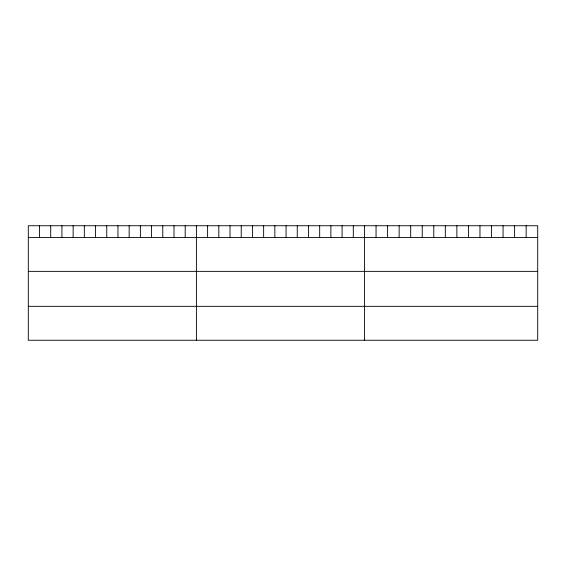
<?xml version="1.0" encoding="UTF-8"?>
<svg xmlns="http://www.w3.org/2000/svg" width="566" height="566" viewBox="0 0 566 566"><rect width="100%" height="100%" fill="white"/><g stroke="black" fill="none" stroke-linecap="round" stroke-linejoin="round"><path stroke-width="0.85" d="M537.7 237.437L537.7 340.251L28.3 340.251L28.3 225.749L537.7 225.749L537.7 237.437L28.3 237.437M28.3 271.362L537.7 271.362M28.3 306.326L537.7 306.326M526.154 225.749L526.154 237.437M514.607 225.749L514.607 237.437M503.061 225.749L503.061 237.437M491.514 225.749L491.514 237.437M479.968 225.749L479.968 237.437M468.422 225.749L468.422 237.437M456.875 225.749L456.875 237.437M445.329 225.749L445.329 237.437M433.782 225.749L433.782 237.437M422.236 225.749L422.236 237.437M410.69 225.749L410.69 237.437M399.143 225.749L399.143 237.437M387.597 225.749L387.597 237.437M376.05 225.749L376.05 237.437M364.504 225.749L364.504 340.251M353.297 225.749L353.297 237.437M342.09 225.749L342.09 237.437M330.884 225.749L330.884 237.437M319.677 225.749L319.677 237.437M308.47 225.749L308.47 237.437M297.263 225.749L297.263 237.437M286.056 225.749L286.056 237.437M274.85 225.749L274.85 237.437M263.643 225.749L263.643 237.437M252.436 225.749L252.436 237.437M241.229 225.749L241.229 237.437M230.022 225.749L230.022 237.437M218.816 225.749L218.816 237.437M207.609 225.749L207.609 237.437M196.402 225.749L196.402 340.251M185.195 225.749L185.195 237.437M173.988 225.749L173.988 237.437M162.782 225.749L162.782 237.437M151.575 225.749L151.575 237.437M140.368 225.749L140.368 237.437M129.161 225.749L129.161 237.437M117.954 225.749L117.954 237.437M106.748 225.749L106.748 237.437M95.541 225.749L95.541 237.437M84.334 225.749L84.334 237.437M73.127 225.749L73.127 237.437M61.92 225.749L61.92 237.437M50.714 225.749L50.714 237.437M39.507 225.749L39.507 237.437"/></g></svg>
